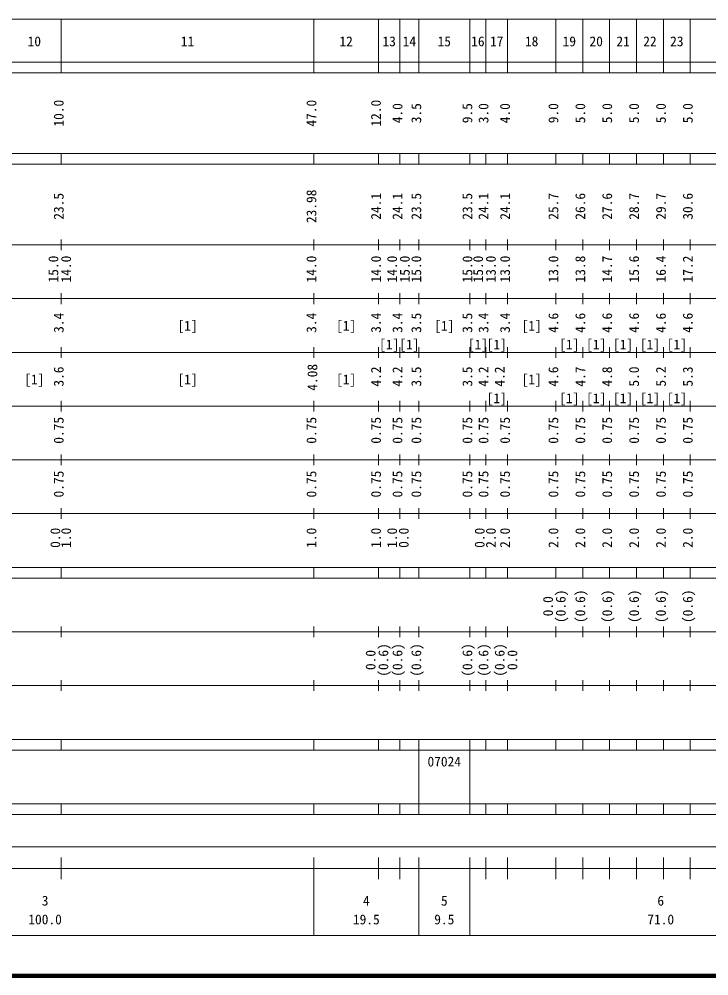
# Model space of a CAD drawing. Units: millimetres on the paper, enlarged 1000 times. Extents: x 40000 to 680000, y 20000 to 380000.
# Drawn here: x 213178 to 341453, y 20000 to 198000 of the extents above; entities that cross this region are included whole.
import ezdxf
from ezdxf.enums import TextEntityAlignment as Align

# ---------------------------------------------------------------- set-up
doc = ezdxf.new("R2010")
doc.units = ezdxf.units.MM
doc.header["$LTSCALE"] = 1000
doc.layers.add('M-TTL', color=2, linetype='Continuous', lineweight=140)
doc.layers.add('M-TTL-BAND', color=7, linetype='Continuous', lineweight=13)
doc.styles.add('ＭＳ ゴシック', font='')
doc.styles.get('ＭＳ ゴシック').set_extended_font_data('MS Gothic')

msp = doc.modelspace()

# ---------------------------------------------------------------- linework, layer by layer
at = {"layer": 'M-TTL'}
msp.add_line((40000, 20000), (680000, 20000), dxfattribs=at)
at = {"layer": 'M-TTL-BAND'}
for p, q in [((68000, 198000), (579000, 198000)), ((221000, 188000), (221000, 198000)), ((268000, 188000), (268000, 198000)), ((280000, 188000), (280000, 198000)), ((284000, 188000), (284000, 198000)), ((287500, 188000), (287500, 198000)), ((297000, 188000), (297000, 198000)), ((300000, 188000), (300000, 198000)), ((304000, 188000), (304000, 198000)), ((313000, 188000), (313000, 198000)), ((318000, 188000), (318000, 198000)), ((323000, 188000), (323000, 198000)), ((328000, 188000), (328000, 198000)), ((333000, 188000), (333000, 198000)), ((338000, 188000), (338000, 198000)), ((40000, 190000), (579000, 190000)), ((40000, 188000), (579000, 188000)), ((40000, 173000), (579000, 173000)), ((221000, 171000), (221000, 173000)), ((268000, 171000), (268000, 173000)), ((280000, 171000), (280000, 173000)), ((284000, 171000), (284000, 173000)), ((287500, 171000), (287500, 173000)), ((297000, 171000), (297000, 173000)), ((300000, 171000), (300000, 173000)), ((304000, 171000), (304000, 173000)), ((313000, 171000), (313000, 173000)), ((318000, 171000), (318000, 173000)), ((323000, 171000), (323000, 173000)), ((328000, 171000), (328000, 173000)), ((333000, 171000), (333000, 173000)), ((338000, 171000), (338000, 173000)), ((40000, 171000), (579000, 171000)), ((221000, 155000), (221000, 157000)), ((268000, 155000), (268000, 157000)), ((280000, 155000), (280000, 157000)), ((284000, 155000), (284000, 157000)), ((287500, 155000), (287500, 157000)), ((297000, 155000), (297000, 157000)), ((300000, 155000), (300000, 157000)), ((304000, 155000), (304000, 157000)), ((313000, 155000), (313000, 157000)), ((318000, 155000), (318000, 157000)), ((323000, 155000), (323000, 157000)), ((328000, 155000), (328000, 157000)), ((333000, 155000), (333000, 157000)), ((338000, 155000), (338000, 157000)), ((40000, 156000), (579000, 156000)), ((46000, 146000), (579000, 146000)), ((221000, 145000), (221000, 147000)), ((268000, 145000), (268000, 147000)), ((280000, 145000), (280000, 147000)), ((284000, 145000), (284000, 147000)), ((287500, 145000), (287500, 147000)), ((297000, 145000), (297000, 147000)), ((300000, 145000), (300000, 147000)), ((304000, 145000), (304000, 147000)), ((313000, 145000), (313000, 147000)), ((318000, 145000), (318000, 147000)), ((323000, 145000), (323000, 147000)), ((328000, 145000), (328000, 147000)), ((333000, 145000), (333000, 147000)), ((338000, 145000), (338000, 147000)), ((52000, 136000), (579000, 136000)), ((221000, 135000), (221000, 137000)), ((268000, 135000), (268000, 137000)), ((280000, 135000), (280000, 137000)), ((284000, 135000), (284000, 137000)), ((287500, 135000), (287500, 137000)), ((297000, 135000), (297000, 137000)), ((300000, 135000), (300000, 137000)), ((304000, 135000), (304000, 137000)), ((313000, 135000), (313000, 137000)), ((318000, 135000), (318000, 137000)), ((323000, 135000), (323000, 137000)), ((328000, 135000), (328000, 137000)), ((333000, 135000), (333000, 137000)), ((338000, 135000), (338000, 137000)), ((221000, 125000), (221000, 127000)), ((268000, 125000), (268000, 127000)), ((280000, 125000), (280000, 127000)), ((284000, 125000), (284000, 127000)), ((287500, 125000), (287500, 127000)), ((297000, 125000), (297000, 127000)), ((300000, 125000), (300000, 127000)), ((304000, 125000), (304000, 127000)), ((313000, 125000), (313000, 127000)), ((318000, 125000), (318000, 127000)), ((323000, 125000), (323000, 127000)), ((328000, 125000), (328000, 127000)), ((333000, 125000), (333000, 127000)), ((338000, 125000), (338000, 127000)), ((46000, 126000), (579000, 126000)), ((52000, 116000), (579000, 116000)), ((221000, 115000), (221000, 117000)), ((268000, 115000), (268000, 117000)), ((280000, 115000), (280000, 117000)), ((284000, 115000), (284000, 117000)), ((287500, 115000), (287500, 117000)), ((297000, 115000), (297000, 117000)), ((300000, 115000), (300000, 117000)), ((304000, 115000), (304000, 117000)), ((313000, 115000), (313000, 117000)), ((318000, 115000), (318000, 117000)), ((323000, 115000), (323000, 117000)), ((328000, 115000), (328000, 117000)), ((333000, 115000), (333000, 117000)), ((338000, 115000), (338000, 117000)), ((221000, 105000), (221000, 107000)), ((268000, 105000), (268000, 107000)), ((280000, 105000), (280000, 107000)), ((284000, 105000), (284000, 107000)), ((287500, 105000), (287500, 107000)), ((297000, 105000), (297000, 107000)), ((300000, 105000), (300000, 107000)), ((304000, 105000), (304000, 107000)), ((313000, 105000), (313000, 107000)), ((318000, 105000), (318000, 107000)), ((323000, 105000), (323000, 107000)), ((328000, 105000), (328000, 107000)), ((333000, 105000), (333000, 107000)), ((338000, 105000), (338000, 107000)), ((46000, 106000), (579000, 106000)), ((40000, 96000), (579000, 96000)), ((221000, 94000), (221000, 96000)), ((268000, 94000), (268000, 96000)), ((280000, 94000), (280000, 96000)), ((284000, 94000), (284000, 96000)), ((287500, 94000), (287500, 96000)), ((297000, 94000), (297000, 96000)), ((300000, 94000), (300000, 96000)), ((304000, 94000), (304000, 96000)), ((313000, 94000), (313000, 96000)), ((318000, 94000), (318000, 96000)), ((323000, 94000), (323000, 96000)), ((328000, 94000), (328000, 96000)), ((333000, 94000), (333000, 96000)), ((338000, 94000), (338000, 96000)), ((40000, 94000), (579000, 94000)), ((49000, 84000), (579000, 84000)), ((221000, 83000), (221000, 85000)), ((268000, 83000), (268000, 85000)), ((280000, 83000), (280000, 85000)), ((284000, 83000), (284000, 85000)), ((287500, 83000), (287500, 85000)), ((297000, 83000), (297000, 85000)), ((300000, 83000), (300000, 85000)), ((304000, 83000), (304000, 85000)), ((313000, 83000), (313000, 85000)), ((318000, 83000), (318000, 85000)), ((323000, 83000), (323000, 85000)), ((328000, 83000), (328000, 85000)), ((333000, 83000), (333000, 85000)), ((338000, 83000), (338000, 85000)), ((221000, 73000), (221000, 75000)), ((268000, 73000), (268000, 75000)), ((280000, 73000), (280000, 75000)), ((284000, 73000), (284000, 75000)), ((287500, 73000), (287500, 75000)), ((297000, 73000), (297000, 75000)), ((300000, 73000), (300000, 75000)), ((304000, 73000), (304000, 75000)), ((313000, 73000), (313000, 75000)), ((318000, 73000), (318000, 75000)), ((323000, 73000), (323000, 75000)), ((328000, 73000), (328000, 75000)), ((333000, 73000), (333000, 75000)), ((338000, 73000), (338000, 75000)), ((40000, 74000), (579000, 74000)), ((40000, 64000), (579000, 64000)), ((221000, 62000), (221000, 64000)), ((268000, 62000), (268000, 64000)), ((280000, 62000), (280000, 64000)), ((284000, 62000), (284000, 64000)), ((287500, 62000), (287500, 64000)), ((297000, 62000), (297000, 64000)), ((300000, 62000), (300000, 64000)), ((304000, 62000), (304000, 64000)), ((313000, 62000), (313000, 64000)), ((318000, 62000), (318000, 64000)), ((323000, 62000), (323000, 64000)), ((328000, 62000), (328000, 64000)), ((333000, 62000), (333000, 64000)), ((338000, 62000), (338000, 64000)), ((40000, 62000), (579000, 62000)), ((287500, 52000), (287500, 62000)), ((297000, 52000), (297000, 62000)), ((40000, 52000), (579000, 52000)), ((221000, 50000), (221000, 52000)), ((268000, 50000), (268000, 52000)), ((280000, 50000), (280000, 52000)), ((284000, 50000), (284000, 52000)), ((287500, 50000), (287500, 52000)), ((297000, 50000), (297000, 52000)), ((300000, 50000), (300000, 52000)), ((304000, 50000), (304000, 52000)), ((313000, 50000), (313000, 52000)), ((318000, 50000), (318000, 52000)), ((323000, 50000), (323000, 52000)), ((328000, 50000), (328000, 52000)), ((333000, 50000), (333000, 52000)), ((338000, 50000), (338000, 52000)), ((40000, 50000), (579000, 50000)), ((71000, 44000), (565000, 44000)), ((221000, 38000), (221000, 42000)), ((268000, 27500), (268000, 42000)), ((280000, 38000), (280000, 42000)), ((284000, 38000), (284000, 42000)), ((287500, 27500), (287500, 42000)), ((297000, 27500), (297000, 42000)), ((300000, 38000), (300000, 42000)), ((304000, 38000), (304000, 42000)), ((313000, 38000), (313000, 42000)), ((318000, 38000), (318000, 42000)), ((323000, 38000), (323000, 42000)), ((328000, 38000), (328000, 42000)), ((333000, 38000), (333000, 42000)), ((338000, 38000), (338000, 42000)), ((40000, 40000), (579000, 40000)), ((68000, 27500), (579000, 27500))]:
    msp.add_line(p, q, dxfattribs=at)

# ---------------------------------------------------------------- texts
at = {"layer": 'M-TTL-BAND', "style": 'ＭＳ ゴシック'}
for s, p in [('10', (216000, 192405)), ('11', (244500, 192405)), ('12', (274000, 192405)), ('13', (282000, 192405)), ('14', (285750, 192405)), ('15', (292250, 192405)), ('16', (298500, 192405)), ('17', (302000, 192405)), ('18', (308500, 192405)), ('19', (315500, 192405)), ('20', (320500, 192405)), ('21', (325500, 192405)), ('22', (330500, 192405)), ('23', (335500, 192405)), ('[1]', (244500, 139500)), ('[1]', (274000, 139500)), ('[1]', (292250, 139500)), ('[1]', (308500, 139500)), ('[1]', (282000, 136000)), ('[1]', (285750, 136000)), ('[1]', (298500, 136000)), ('[1]', (302000, 136000)), ('[1]', (315500, 136000)), ('[1]', (320500, 136000)), ('[1]', (325500, 136000)), ('[1]', (330500, 136000)), ('[1]', (335500, 136000)), ('[1]', (216000, 129500)), ('[1]', (244500, 129500)), ('[1]', (274000, 129500)), ('[1]', (308500, 129500)), ('[1]', (302000, 126000)), ('[1]', (315500, 126000)), ('[1]', (320500, 126000)), ('[1]', (325500, 126000)), ('[1]', (330500, 126000)), ('[1]', (335500, 126000)), ('3', (218000, 32523)), ('4', (277750, 32523)), ('5', (292250, 32523)), ('6', (332500, 32523)), ('100.0', (218000, 29033)), ('19.5', (277750, 29033)), ('9.5', (292250, 29033)), ('71.0', (332500, 29033))]:
    msp.add_text(s, height=1833, dxfattribs=at).set_placement(p, align=Align.BOTTOM_CENTER)
for s, p in [('10.0', (222000, 180500)), ('47.0', (269000, 180500)), ('12.0', (281000, 180500)), ('4.0', (285000, 180500)), ('3.5', (288500, 180500)), ('9.5', (298000, 180500)), ('3.0', (301000, 180500)), ('4.0', (305000, 180500)), ('9.0', (314000, 180500)), ('5.0', (319000, 180500)), ('5.0', (324000, 180500)), ('5.0', (329000, 180500)), ('5.0', (334000, 180500)), ('5.0', (339000, 180500)), ('23.98', (269000, 163174)), ('24.1', (281000, 163174)), ('24.1', (285000, 163174)), ('24.1', (301000, 163174)), ('24.1', (305000, 163174)), ('26.6', (319000, 163174)), ('27.6', (324000, 163174)), ('30.6', (339000, 163174)), ('23.5', (222000, 163174)), ('23.5', (288500, 163174)), ('23.5', (298000, 163174)), ('25.7', (314000, 163174)), ('28.7', (329000, 163174)), ('29.7', (334000, 163174)), ('15.0', (221000, 151500)), ('14.0', (223370, 151500)), ('14.0', (269000, 151500)), ('14.0', (281000, 151500)), ('14.0', (284000, 151500)), ('15.0', (286370, 151500)), ('15.0', (288500, 151500)), ('15.0', (298000, 151500)), ('15.0', (300000, 151500)), ('13.0', (302370, 151500)), ('13.0', (305000, 151500)), ('13.0', (314000, 151500)), ('13.8', (319000, 151500)), ('14.7', (324000, 151500)), ('15.6', (329000, 151500)), ('16.4', (334000, 151500)), ('17.2', (339000, 151500)), ('3.4', (222000, 141500)), ('3.4', (269000, 141500)), ('3.4', (281000, 141500)), ('3.4', (285000, 141500)), ('3.5', (288500, 141500)), ('3.5', (298000, 141500)), ('3.4', (301000, 141500)), ('3.4', (305000, 141500)), ('4.6', (314000, 141500)), ('4.6', (319000, 141500)), ('4.6', (324000, 141500)), ('4.6', (329000, 141500)), ('4.6', (334000, 141500)), ('4.6', (339000, 141500)), ('4.08', (269178, 131358)), ('3.6', (222000, 131500)), ('4.2', (281000, 131500)), ('4.2', (285000, 131500)), ('3.5', (288500, 131500)), ('3.5', (298000, 131500)), ('4.2', (301000, 131500)), ('4.2', (304000, 131500)), ('4.6', (314000, 131500)), ('4.7', (319000, 131500)), ('4.8', (324000, 131500)), ('5.0', (329000, 131500)), ('5.2', (334000, 131500)), ('5.3', (339000, 131500)), ('0.75', (222000, 121500)), ('0.75', (269000, 121500)), ('0.75', (281000, 121500)), ('0.75', (285000, 121500)), ('0.75', (288500, 121500)), ('0.75', (298000, 121500)), ('0.75', (301000, 121500)), ('0.75', (305000, 121500)), ('0.75', (314000, 121500)), ('0.75', (319000, 121500)), ('0.75', (324000, 121500)), ('0.75', (329000, 121500)), ('0.75', (334000, 121500)), ('0.75', (339000, 121500)), ('0.75', (222000, 111500)), ('0.75', (269000, 111500)), ('0.75', (281000, 111500)), ('0.75', (285000, 111500)), ('0.75', (288500, 111500)), ('0.75', (298000, 111500)), ('0.75', (301000, 111500)), ('0.75', (305000, 111500)), ('0.75', (314000, 111500)), ('0.75', (319000, 111500)), ('0.75', (324000, 111500)), ('0.75', (329000, 111500)), ('0.75', (334000, 111500)), ('0.75', (339000, 111500)), ('0.0', (221356, 101500)), ('1.0', (223370, 101500)), ('1.0', (269000, 101500)), ('1.0', (281000, 101500)), ('1.0', (284000, 101500)), ('0.0', (286163, 101500)), ('0.0', (300287, 101500)), ('2.0', (302370, 101500)), ('2.0', (305000, 101500)), ('2.0', (314000, 101500)), ('2.0', (319000, 101500)), ('2.0', (324000, 101500)), ('2.0', (329000, 101500)), ('2.0', (334000, 101500)), ('2.0', (339000, 101500)), ('(0.6)', (315370, 88764)), ('(0.6)', (319000, 88764)), ('(0.6)', (324000, 88764)), ('(0.6)', (329000, 88764)), ('(0.6)', (334000, 88764)), ('(0.6)', (339000, 88764)), ('0.0', (313000, 88764)), ('0.0', (280000, 78764)), ('(0.6)', (282370, 78764)), ('(0.6)', (285000, 78764)), ('(0.6)', (288500, 78764)), ('(0.6)', (298000, 78764)), ('(0.6)', (301000, 78764)), ('(0.6)', (304000, 78764)), ('0.0', (306370, 78764))]:
    msp.add_text(s, height=1833, rotation=90, dxfattribs=at).set_placement(p, align=Align.BOTTOM_CENTER)
msp.add_text('07024', height=1833, dxfattribs=at).set_placement((289125, 58405), align=Align.BOTTOM_LEFT)

doc.saveas('drawing.dxf')
